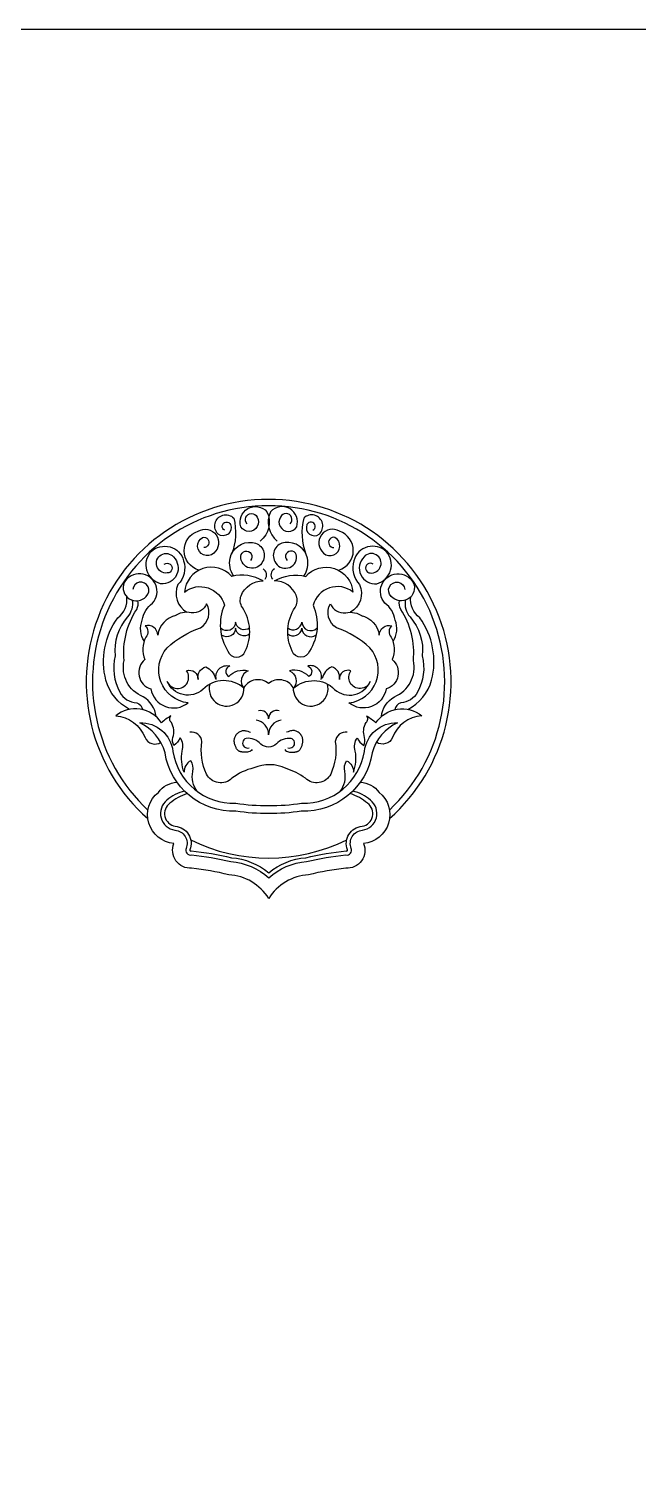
# Model space of a CAD drawing. Header units: millimetres. Extents: x -159346 to -157016, y -80163 to -78851.
# Drawn here: x -158784.5 to -158654.3, y -79161.8 to -78850.9 of the extents above; entities that cross this region are included whole.
import ezdxf

# ---------------------------------------------------------------- set-up
doc = ezdxf.new("R2010")
doc.units = ezdxf.units.MM
doc.header["$LTSCALE"] = 2
doc.header["$MEASUREMENT"] = 0
for name, color, linetype in [('3', 3, 'CONTINUOUS'), ('4', 4, 'CONTINUOUS'), ('7', 7, 'CONTINUOUS')]:
    doc.layers.add(name, color=color, linetype=linetype)
doc.layers.add('标注', color=7, linetype='CONTINUOUS', lineweight=25)

msp = doc.modelspace()

# ---------------------------------------------------------------- linework, layer by layer
at = {"layer": '3', "color": 0}
for points in [[(-158762.44, -78973.03, -0.214928), (-158763.47, -78976.61, 0.214075), (-158766.1, -78984.92, 0.186082), (-158765.1, -78992.68, 0.268151), (-158761.48, -78994.94, -0.26825), (-158760.22, -78996.44)], [(-158704.05, -78973.03, 0.214928), (-158703.02, -78976.61, -0.214075), (-158700.4, -78984.92, -0.186082), (-158701.4, -78992.68, -0.268151), (-158705.01, -78994.94, 0.26825), (-158706.27, -78996.44)], [(-158737.31, -78978.92, -0.595009), (-158740.34, -78977.69, -0.652642), (-158743.55, -78979.01, -0.652642)], [(-158737.31, -78980.23, -0.595009), (-158740.34, -78979, -0.600733), (-158743.33, -78980.5, -0.600733)], [(-158729.19, -78978.92, 0.595009), (-158726.15, -78977.69, 0.652642), (-158722.95, -78979.01, 0.652642)], [(-158729.19, -78980.23, 0.595009), (-158726.15, -78979, 0.600733), (-158723.17, -78980.5, 0.600733)], [(-158751.26, -79013.86, 0.138131), (-158755.03, -79015.8, 0.659561), (-158753.31, -79022.2, -0.506656), (-158750.92, -79026.09, 0.602733), (-158749.75, -79027.49, -0.033245), (-158741.36, -79028.92, -0.16699), (-158733.25, -79032.42, -0.16699), (-158725.15, -79028.92, -0.033245), (-158716.76, -79027.49, 0.602733), (-158715.59, -79026.09, -0.506656), (-158713.19, -79022.2, 0.659561), (-158711.48, -79015.8, 0.138131), (-158715.25, -79013.86)]]:
    msp.add_lwpolyline(points, format="xyb", dxfattribs=at)
msp.add_arc((-158733.27, -78990.49), 37.68, 313.3345, 226.7412, dxfattribs=at)
at = {"layer": '4', "color": 0}
for points in [[(-158713.62, -79011.96, -0.226735), (-158709.65, -79014.11, -0.680026), (-158712.96, -79025.02, -0.551569), (-158716.77, -79030.34, 0.032984), (-158724.72, -79031.73, 0.244874), (-158733.25, -79036.82, 0.244874), (-158741.79, -79031.73, 0.032984), (-158749.74, -79030.34, -0.551569), (-158753.54, -79025.02, -0.680026), (-158756.85, -79014.11, -0.226735), (-158752.88, -79011.96)], [(-158750.71, -79014.37, 0.096411), (-158754.41, -79016.44, 0.66749), (-158753.24, -79021.35, -0.506656), (-158750.13, -79026.42, 0.767053), (-158749.85, -79026.63, -0.033735), (-158741.23, -79028.08, -0.152342), (-158733.25, -79031.3, -0.152342), (-158725.28, -79028.08, -0.033735), (-158716.66, -79026.63, 0.767053), (-158716.38, -79026.42, -0.506656), (-158713.26, -79021.35, 0.66749), (-158712.1, -79016.44, 0.096411), (-158715.79, -79014.37)], [(-158749.93, -79024.29, 0.23341), (-158716.57, -79024.27, 0.23341)]]:
    msp.add_lwpolyline(points, format="xyb", dxfattribs=at)
msp.add_arc((-158733.27, -78990.49), 39.03, 311.5574, 228.5355, dxfattribs=at)
at = {"layer": '7', "color": 0}
for points in [[(-158742.66, -78958.08, -1.444445), (-158741.42, -78956.85, -0.757959), (-158744.04, -78958.91, -1.020912), (-158740.74, -78955.47, -0.1534), (-158741.18, -78963.16)], [(-158737.85, -78956.71, -1.19214), (-158735.73, -78955.24, -1.009494), (-158739.22, -78957.32, -0.809227), (-158733.62, -78954.1, -0.344486), (-158735.06, -78960.38)], [(-158728.65, -78956.71, 1.19214), (-158730.76, -78955.24, 1.009494), (-158727.27, -78957.32, 0.809227), (-158732.87, -78954.1, 0.344486), (-158731.43, -78960.38)], [(-158723.84, -78958.08, 1.444445), (-158725.07, -78956.85, 0.757959), (-158722.46, -78958.91, 1.020912), (-158725.76, -78955.47, 0.1534), (-158725.32, -78963.16)], [(-158748.25, -78966.58, -0.730192), (-158748.37, -78958.27, -0.925299), (-158745, -78962.96, -1.116983), (-158747.41, -78959.59, -1.127692), (-158747.17, -78961.76)], [(-158718.25, -78966.58, 0.730192), (-158718.12, -78958.27, 0.925299), (-158721.5, -78962.96, 1.116983), (-158719.09, -78959.59, 1.127692), (-158719.33, -78961.76)], [(-158740.74, -78967.86, -0.202381), (-158741.53, -78964.01, -0.384923), (-158736.74, -78960.7, -0.542391), (-158734.55, -78964.75, -0.83103), (-158739.22, -78963.64, -1.441245), (-158737.17, -78964.52)], [(-158725.75, -78967.86, 0.202381), (-158724.97, -78964.01, 0.384923), (-158729.75, -78960.7, 0.542391), (-158731.94, -78964.75, 0.83103), (-158727.28, -78963.64, 1.441245), (-158729.33, -78964.52)], [(-158755.59, -78965.32, -1.367525), (-158754.97, -78967.2, -1.653054), (-158753.64, -78963.75, -0.715885), (-158756.38, -78969.49, -0.563421), (-158758.39, -78962.64, -0.569523), (-158751.45, -78964.57, -0.268809), (-158752.68, -78969.68, 0.380973), (-158750.76, -78975.6)], [(-158710.9, -78965.32, 1.367525), (-158711.53, -78967.2, 1.653054), (-158712.86, -78963.75, 0.715885), (-158710.12, -78969.49, 0.563421), (-158708.1, -78962.64, 0.569523), (-158715.04, -78964.57, 0.268809), (-158713.81, -78969.68, -0.380973), (-158715.74, -78975.6)], [(-158759.86, -78981.84, -0.243512), (-158760.31, -78977.28, -0.189673), (-158758.12, -78973.65, 1.110691), (-158764.17, -78969.24, 0.857228), (-158759.48, -78972.2, 1.474535), (-158762.36, -78970.75)], [(-158739.16, -78972.11, -0.31605), (-158734.44, -78968.9, 0.190278), (-158741.17, -78967.93, 0.661337), (-158751.27, -78971.27, -0.538157), (-158742.74, -78974.11, 0.250046), (-158741.97, -78983.9, 0.69157), (-158738.27, -78983.95, 0.263915), (-158738.87, -78974.57, -0.256322), (-158739.15, -78972.07)], [(-158727.33, -78972.11, 0.31605), (-158732.05, -78968.9, -0.190278), (-158725.32, -78967.93, -0.661337), (-158715.23, -78971.27, 0.538157), (-158723.76, -78974.11, -0.250046), (-158724.52, -78983.9, -0.69157), (-158728.23, -78983.95, -0.263915), (-158727.62, -78974.57, 0.256322), (-158727.35, -78972.07)], [(-158706.64, -78981.84, 0.243512), (-158706.19, -78977.28, 0.189673), (-158708.38, -78973.65, -1.110691), (-158702.32, -78969.24, -0.857228), (-158707.02, -78972.2, -1.474535), (-158704.13, -78970.75)], [(-158763.03, -78996.38, -0.207364), (-158768.08, -78990.15, -0.224567), (-158765.55, -78976.79, 0.262769), (-158763.61, -78972.31)], [(-158757.35, -78997.92, 0.23851), (-158760.13, -78993.68, -0.36497), (-158764.2, -78985.91, -0.170009), (-158761.48, -78974.98, 0.191917), (-158761.26, -78973.14)], [(-158753.11, -78976.29, 0.314875), (-158757, -78980.5, 0.481428), (-158759.7, -78978.48, -0.426266), (-158759.53, -78980.92, 0.236296), (-158759.74, -78985.71, 0.603977), (-158758.45, -78992, 0.572837), (-158750.51, -78994.97, -0.609335), (-158754.99, -78983.21, -0.106003), (-158747.87, -78978.93, 0.402274), (-158746.53, -78973.77, -0.33455), (-158749.82, -78975.7, 0.21249), (-158753.45, -78976.45)], [(-158713.49, -78976.29, -0.314875), (-158709.6, -78980.5, -0.481428), (-158706.9, -78978.48, 0.426266), (-158707.07, -78980.92, -0.236296), (-158706.85, -78985.71, -0.603977), (-158708.14, -78992, -0.572837), (-158716.09, -78994.97, 0.609335), (-158711.61, -78983.21, 0.106003), (-158718.73, -78978.93, -0.402274), (-158720.06, -78973.77, 0.33455), (-158716.78, -78975.7, -0.21249), (-158713.15, -78976.45)], [(-158709.15, -78997.92, -0.23851), (-158706.37, -78993.68, 0.36497), (-158702.3, -78985.91, 0.170009), (-158705.01, -78974.98, -0.191917), (-158705.24, -78973.14)], [(-158703.47, -78996.38, 0.207364), (-158698.41, -78990.15, 0.224567), (-158700.94, -78976.79, -0.262769), (-158702.88, -78972.31)], [(-158744.47, -78989.96, -0.571428), (-158741.59, -78987.08, 0.657673), (-158741.79, -78989.34, -0.278431), (-158737.68, -78988.11, 0.514393), (-158738.51, -78991.89, 0.40123), (-158747.34, -78992.09, -0.514235), (-158754.97, -78990.41, 1.135466), (-158750.84, -78988.11, -0.534905), (-158748.37, -78989.96, -0.396044), (-158746.71, -78987.29, -0.232208), (-158744.67, -78989.75)], [(-158722.03, -78989.96, 0.571428), (-158724.91, -78987.08, -0.657673), (-158724.7, -78989.34, 0.278431), (-158728.81, -78988.11, -0.514393), (-158727.99, -78991.89, -0.40123), (-158719.15, -78992.09, 0.514235), (-158711.52, -78990.41, -1.135466), (-158715.66, -78988.11, 0.534905), (-158718.13, -78989.96, 0.396044), (-158719.78, -78987.29, 0.232208), (-158721.82, -78989.75)], [(-158727.99, -78991.68, 0.442426), (-158733.27, -78990.81, 0.442426), (-158738.56, -78991.68)], [(-158748.53, -79013.94, -0.221515), (-158749.49, -79009.63, 0.187765), (-158749.92, -79007.35, 0.299282), (-158751.36, -79009.83, -0.133725), (-158751.77, -79005.27, 0.234659), (-158752.2, -79002.44, -0.148977), (-158753.57, -79004.07, -0.162422), (-158753.77, -79002.37, 0.21713), (-158754.07, -78999.17, -0.464131), (-158754.17, -78997.77, 0.075536), (-158756.19, -78999.24, 0.43919), (-158765.98, -78997.73, -0.29204), (-158759.72, -79002.41, 0.456833), (-158756.31, -79003.41)], [(-158717.96, -79013.94, 0.221515), (-158717, -79009.63, -0.187765), (-158716.58, -79007.35, -0.299282), (-158715.14, -79009.83, 0.133725), (-158714.73, -79005.27, -0.234659), (-158714.3, -79002.44, 0.148977), (-158712.93, -79004.07, 0.162422), (-158712.73, -79002.37, -0.21713), (-158712.43, -78999.17, 0.464131), (-158712.33, -78997.77, -0.075536), (-158710.31, -78999.24, -0.43919), (-158700.52, -78997.73, 0.29204), (-158706.77, -79002.41, -0.456833), (-158710.19, -79003.41)], [(-158716.44, -79001.23, 0.434143), (-158719, -79003.26, -0.141584), (-158719.98, -79010.23, -0.505612), (-158725.4, -79011.1, 0.077248), (-158729.51, -79009.01, 0.217987), (-158736.45, -79008.89, 0.106871), (-158741.11, -79011.1, -0.500601), (-158746.56, -79010.23, -0.141584), (-158747.55, -79003.26, 0.434143), (-158750.11, -79001.23)], [(-158729.13, -79004.56, 1.057626), (-158728.47, -79002.58, 0.23473), (-158731.6, -79003.76, -0.390765), (-158734.96, -79003.78, 0.241957), (-158738.08, -79002.58, 1.057626), (-158737.42, -79004.56)]]:
    msp.add_lwpolyline(points, format="xyb", dxfattribs=at)
msp.add_lwpolyline([(-158705.71, -78999.21, 0.214996), (-158711.11, -79005.64, -0.380833), (-158726.29, -79018.15, -0.072363), (-158740.26, -79018.15, -0.380871), (-158755.44, -79005.63, 0.214921), (-158760.83, -78999.21, -0.385042), (-158753.75, -79005.34, 0.381531), (-158740.32, -79016.45, 0.071013), (-158726.22, -79016.45, 0.381531), (-158712.79, -79005.34, -0.385042)], format="xyb", close=True, dxfattribs=at)
for points in [[(-158736.79, -79004.97), (-158736.94, -79005.14), (-158737.12, -79005.28), (-158737.32, -79005.38), (-158737.55, -79005.45), (-158737.78, -79005.49), (-158738.01, -79005.51), (-158738.22, -79005.52), (-158738.42, -79005.52), (-158738.58, -79005.52), (-158738.72, -79005.51), (-158738.83, -79005.51), (-158738.93, -79005.5), (-158739.01, -79005.48), (-158739.09, -79005.47), (-158739.16, -79005.46), (-158739.22, -79005.44), (-158739.29, -79005.43), (-158739.36, -79005.41), (-158739.43, -79005.39), (-158739.5, -79005.36), (-158739.58, -79005.32), (-158739.66, -79005.28), (-158739.73, -79005.23), (-158739.81, -79005.16), (-158739.89, -79005.08), (-158739.96, -79004.99), (-158740.04, -79004.88), (-158740.11, -79004.77), (-158740.19, -79004.64), (-158740.25, -79004.51), (-158740.32, -79004.37), (-158740.38, -79004.22), (-158740.44, -79004.07), (-158740.49, -79003.91), (-158740.54, -79003.75), (-158740.58, -79003.59), (-158740.6, -79003.42), (-158740.62, -79003.25), (-158740.63, -79003.08), (-158740.62, -79002.91), (-158740.6, -79002.74), (-158740.57, -79002.57), (-158740.52, -79002.4), (-158740.46, -79002.23), (-158740.38, -79002.07), (-158740.3, -79001.92), (-158740.19, -79001.77), (-158740.08, -79001.63), (-158739.95, -79001.5), (-158739.81, -79001.38), (-158739.66, -79001.27), (-158739.5, -79001.17), (-158739.34, -79001.09), (-158739.18, -79001.02), (-158739.02, -79000.96), (-158738.86, -79000.92), (-158738.71, -79000.89), (-158738.55, -79000.89), (-158738.38, -79000.9), (-158738.2, -79000.93), (-158737.99, -79000.98), (-158737.75, -79001.05), (-158737.47, -79001.14), (-158737.13, -79001.26)], [(-158729.78, -79004.97), (-158729.64, -79005.14), (-158729.46, -79005.28), (-158729.25, -79005.38), (-158729.03, -79005.45), (-158728.79, -79005.49), (-158728.57, -79005.51), (-158728.35, -79005.52), (-158728.16, -79005.52), (-158727.99, -79005.52), (-158727.85, -79005.51), (-158727.74, -79005.51), (-158727.64, -79005.5), (-158727.56, -79005.48), (-158727.49, -79005.47), (-158727.42, -79005.46), (-158727.35, -79005.44), (-158727.28, -79005.43), (-158727.21, -79005.41), (-158727.14, -79005.39), (-158727.07, -79005.36), (-158726.99, -79005.32), (-158726.92, -79005.28), (-158726.84, -79005.23), (-158726.76, -79005.16), (-158726.69, -79005.08), (-158726.61, -79004.99), (-158726.53, -79004.88), (-158726.46, -79004.77), (-158726.39, -79004.64), (-158726.32, -79004.51), (-158726.25, -79004.37), (-158726.19, -79004.22), (-158726.13, -79004.07), (-158726.08, -79003.91), (-158726.04, -79003.75), (-158726, -79003.59), (-158725.97, -79003.42), (-158725.95, -79003.25), (-158725.94, -79003.08), (-158725.95, -79002.91), (-158725.97, -79002.74), (-158726, -79002.57), (-158726.05, -79002.4), (-158726.11, -79002.23), (-158726.19, -79002.07), (-158726.28, -79001.92), (-158726.38, -79001.77), (-158726.5, -79001.63), (-158726.63, -79001.5), (-158726.77, -79001.38), (-158726.92, -79001.27), (-158727.07, -79001.17), (-158727.23, -79001.09), (-158727.39, -79001.02), (-158727.56, -79000.96), (-158727.71, -79000.92), (-158727.87, -79000.89), (-158728.02, -79000.89), (-158728.19, -79000.9), (-158728.37, -79000.93), (-158728.58, -79000.98), (-158728.82, -79001.05), (-158729.11, -79001.14), (-158729.44, -79001.26)]]:
    msp.add_lwpolyline(points, dxfattribs=at)
for centre, radius, start, end in [((-158735.17, -78967.62), 1.47, 321.4249, 61.2157), ((-158731.32, -78967.62), 1.47, 118.7843, 218.5751), ((-158742.27, -78991.96), 3.72, 164.3227, 4.2473), ((-158724.28, -78991.96), 3.72, 175.7527, 15.6773), ((-158734.95, -78998.29), 1.67, 357.6407, 106.8051), ((-158731.55, -78998.32), 1.72, 71.0421, 181.1624), ((-158736.34, -79001.73), 3.06, 358.2712, 82.9845), ((-158730.21, -79001.73), 3.06, 97.0155, 181.7288)]:
    msp.add_arc(centre, radius, start, end, dxfattribs=at)
at = {"layer": '标注', "color": 7}
msp.add_lwpolyline([(-159345.69, -78850.9), (-157016.31, -78850.9), (-157016.31, -80163.25), (-159345.69, -80163.25)], close=True, dxfattribs=at)

doc.saveas('drawing.dxf')
